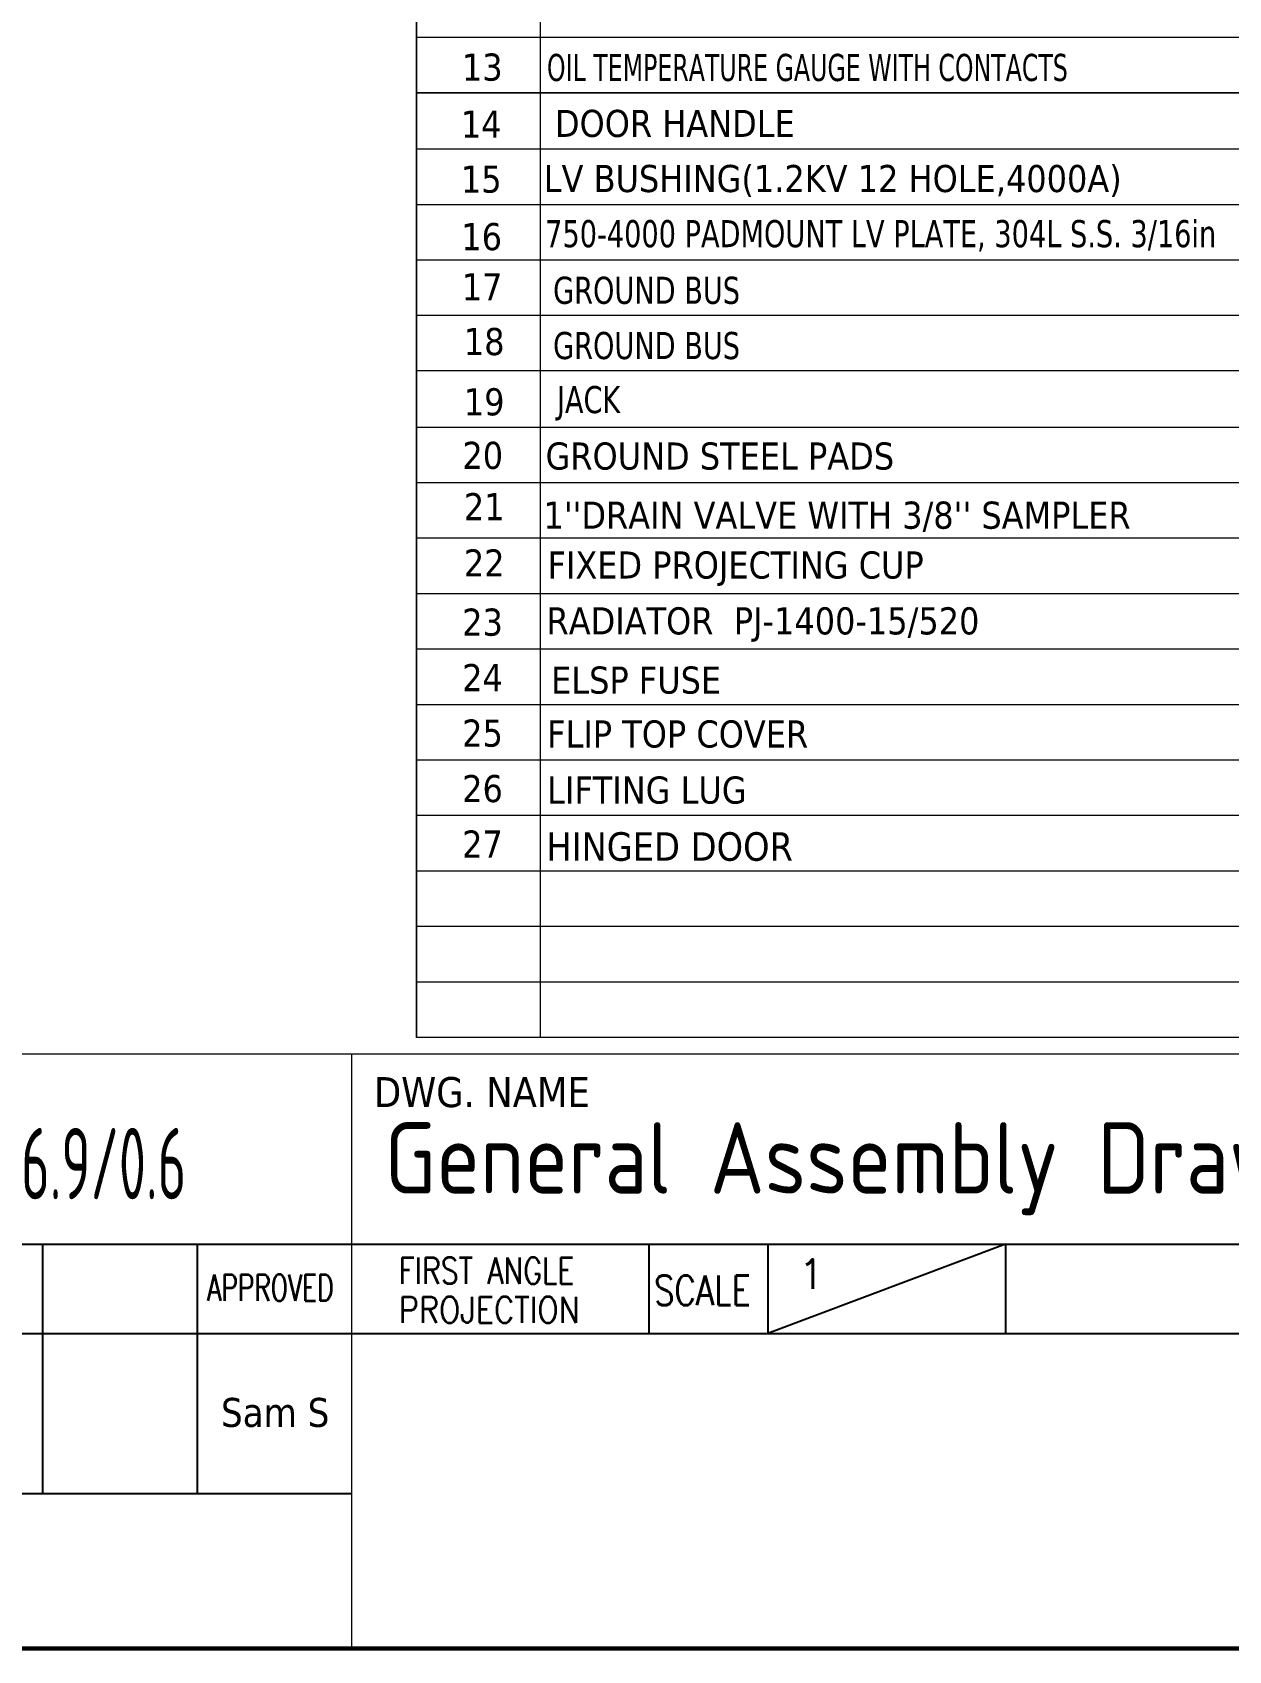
# Model space of a CAD drawing. Header units: millimetres. Extents: x 97339 to 122350, y -311274 to -152040.
# Drawn here: x 116327 to 118809, y -159099 to -155743 of the extents above; entities that cross this region are included whole.
import ezdxf

# ---------------------------------------------------------------- set-up
doc = ezdxf.new("R2010")
doc.units = ezdxf.units.MM
doc.header["$LTSCALE"] = 13
doc.layers.add('1', color=4, linetype='Continuous')
doc.layers.add('2', color=3, linetype='Continuous')
doc.layers.add('标注、文本', color=3, linetype='Continuous', lineweight=25)
doc.layers.add('铁心', color=3, linetype='Continuous', lineweight=0)
doc.styles.add('ROMANS', font='romans.shx', dxfattribs={"bigfont": 'whgtxt.shx'})
doc.styles.get("Standard").update_dxf_attribs({"font": 'gbenor.shx', "bigfont": 'gbcbig.shx'})
doc.styles.add('Tahoma_txtstyle_11000.00_0_011000.0000', font='tahoma.ttf', dxfattribs={"height": 11000})
doc.styles.add('Tahoma_txtstyle_30.40_0_0', font='tahoma.ttf')

msp = doc.modelspace()

# ---------------------------------------------------------------- linework, layer by layer
at = {"layer": '1', "const_width": 8.634}
msp.add_lwpolyline([(109614.174, -159095.104), (119086.494, -159095.104), (119086.494, -152286.874), (109614.174, -152286.874), (109614.174, -159095.104)], dxfattribs=at)
at = {"layer": '2'}
for p, q in [((115386.369, -158256.409), (119086.494, -158256.409)), ((116348.402, -158256.409), (116348.402, -158773.63)), ((116669.079, -158256.409), (116669.079, -158773.63)), ((117606.444, -158256.409), (117606.444, -158441.415)), ((118346.469, -158256.409), (117853.119, -158441.415)), ((117853.119, -158256.409), (117853.119, -158441.415)), ((118346.469, -158256.409), (118346.469, -158441.415)), ((115386.369, -158441.415), (116989.757, -158441.415)), ((116989.757, -158441.415), (119086.494, -158441.415)), ((115386.369, -158773.63), (116989.757, -158773.63))]:
    msp.add_line(p, q, dxfattribs=at)
at = {"layer": '铁心'}
for p, q in [((115386.369, -157861.729), (119086.494, -157861.729)), ((116989.757, -157861.729), (116989.757, -159095.104))]:
    msp.add_line(p, q, dxfattribs=at)
for points in [[(117124.551, -157827.745), (117124.551, -154137.404)], [(117124.551, -154829.254), (117124.551, -157827.745)], [(117380.95, -154829.254), (117380.95, -157252.397)], [(119086.494, -155753.629), (117124.551, -155753.629), (117124.551, -155753.629)], [(119086.494, -155868.221), (117124.551, -155868.221)], [(117124.551, -157827.745), (117124.551, -155868.221), (119086.494, -155868.221)], [(117124.551, -155868.221), (117124.551, -157827.745)], [(117380.95, -155868.221), (117380.95, -157827.745)], [(119086.494, -155985.201), (117124.551, -155985.201)], [(119086.494, -156100.27), (117124.551, -156100.27)], [(119086.494, -156215.34), (117124.551, -156215.34)], [(119086.494, -156329.932), (117124.551, -156329.932)], [(119086.494, -156445.001), (117124.551, -156445.001), (117124.551, -156445.001)], [(119086.494, -156562.458), (117124.551, -156562.458), (117124.551, -156562.458)], [(119086.494, -156677.05), (117124.551, -156677.05), (117124.551, -156677.05)], [(119086.494, -156792.119), (117124.551, -156792.119), (117124.551, -156792.119)], [(119086.494, -156907.189), (117124.551, -156907.189), (117124.551, -156907.189)], [(119086.494, -157022.258), (117124.551, -157022.258), (117124.551, -157022.258)], [(119086.494, -157137.328), (117124.551, -157137.328), (117124.551, -157137.328)], [(119086.494, -157252.397), (117124.551, -157252.397), (117124.551, -157252.397)], [(119086.494, -157252.397), (117124.551, -157252.397), (117124.551, -157252.397)], [(119086.494, -157367.467), (117124.551, -157367.467), (117124.551, -157367.467)], [(119086.494, -157367.467), (117124.551, -157367.467), (117124.551, -157367.467)], [(119086.494, -157482.536), (117124.551, -157482.536), (117124.551, -157482.536)], [(119086.494, -157597.606), (117124.551, -157597.606), (117124.551, -157597.606)], [(119086.494, -157712.675), (117124.551, -157712.675), (117124.551, -157712.675)], [(119086.494, -157827.745), (117124.551, -157827.745), (117124.551, -157827.745)]]:
    msp.add_lwpolyline(points, dxfattribs=at)

# ---------------------------------------------------------------- texts
at = {"layer": '1', "color": 4, "true_color": 0x00ffff, "width": 0.65}
msp.add_text('ZGS-Z-3000/13.8-6.9/0.6', height=148.005, dxfattribs=at).set_placement((115402.735, -158163.146))
at = {"layer": '1', "color": 4}
msp.add_text('General Assembly Drawing', height=148.005, dxfattribs=at).set_placement((117058.071, -158151.489))
at = {"layer": '2', "style": 'ROMANS'}
for s, height, width, p in [('FIRST ANGLE', 54.2685, 0.8, (117087.12, -158338.283)), ('APPROVED', 54.2685, 0.7, (116689.904, -158373.621)), ('SCALE', 61.6688, 0.8, (117617.347, -158382.999)), ('PROJECTION', 54.2685, 0.86, (117087.12, -158419.614))]:
    msp.add_text(s, height=height, dxfattribs=dict(at, width=width)).set_placement(p)
msp.add_text('1', height=61.669, dxfattribs=at).set_placement((117917.202, -158349.215))
at = {"layer": '标注、文本', "color": 4, "ltscale": 35.999316, "true_color": 0x00ffff, "insert": (116718.778, -158636.441), "char_height": 60, "attachment_point": 7, "style": 'Tahoma_txtstyle_11000.00_0_011000.0000'}
msp.add_mtext('Sam S', dxfattribs=at)
at = {"layer": '铁心', "style": 'Tahoma_txtstyle_30.40_0_0'}
for s, height, p in [('13', 56.2319, (117218.612, -155842.916)), ('14', 56.2319, (117216.464, -155961.131)), ('DOOR HANDLE', 56.23192, (117411.546, -155959.69)), ('LV BUSHING(1.2KV 12 HOLE,4000A)', 56.23192, (117388.361, -156073.997)), ('15', 56.2319, (117216.464, -156075.16)), ('16', 56.2319, (117217.248, -156194.541)), ('17', 56.2319, (117218.302, -156298.575)), ('18', 56.2319, (117222.553, -156412.141)), ('19', 56.2319, (117222.553, -156537.142)), ('20', 56.2319, (117219.546, -156648.192)), ('GROUND STEEL PADS', 56.23192, (117392.049, -156649.596)), ('21', 56.2319, (117222.553, -156754.672)), ("1''DRAIN VALVE WITH 3/8'' SAMPLER ", 56.23192, (117387.752, -156772.278)), ('22', 56.2319, (117222.553, -156871.354)), ('FIXED PROJECTING CUP', 56.23192, (117396.202, -156875.631)), ('23', 56.2319, (117219.053, -156994.189)), ('RADIATOR  PJ-1400-15/520', 56.23192, (117394.082, -156991.507)), ('24', 56.2319, (117219.053, -157109.258)), ('ELSP FUSE', 56.2319, (117403.578, -157114.349)), ('25', 56.2319, (117219.053, -157224.328)), ('FLIP TOP COVER', 56.23192, (117395.392, -157226.137)), ('26', 56.2319, (117219.053, -157339.397)), ('LIFTING LUG', 56.23192, (117395.392, -157342.468)), ('27', 56.2319, (117219.053, -157454.467)), ('HINGED DOOR', 59.1915, (117393.639, -157461.048)), ('DWG. NAME', 62.3068, (117035.923, -157972.016))]:
    msp.add_text(s, height=height, dxfattribs=at).set_placement(p)
for s, height, width, p in [('OIL TEMPERATURE GAUGE WITH CONTACTS ', 56.23192, 0.74, (117394.98, -155843.622)), ('750-4000 PADMOUNT LV PLATE, 304L S.S. 3/16in', 56.23192, 0.85, (117391.203, -156188.356)), (' GROUND BUS ', 56.23192, 0.85, (117389.775, -156305.813)), (' GROUND BUS ', 56.23192, 0.85, (117389.775, -156420.405)), ('JACK', 56.2319, 0.85, (117415.578, -156532.557))]:
    msp.add_text(s, height=height, dxfattribs=dict(at, width=width)).set_placement(p)

doc.saveas('drawing.dxf')
